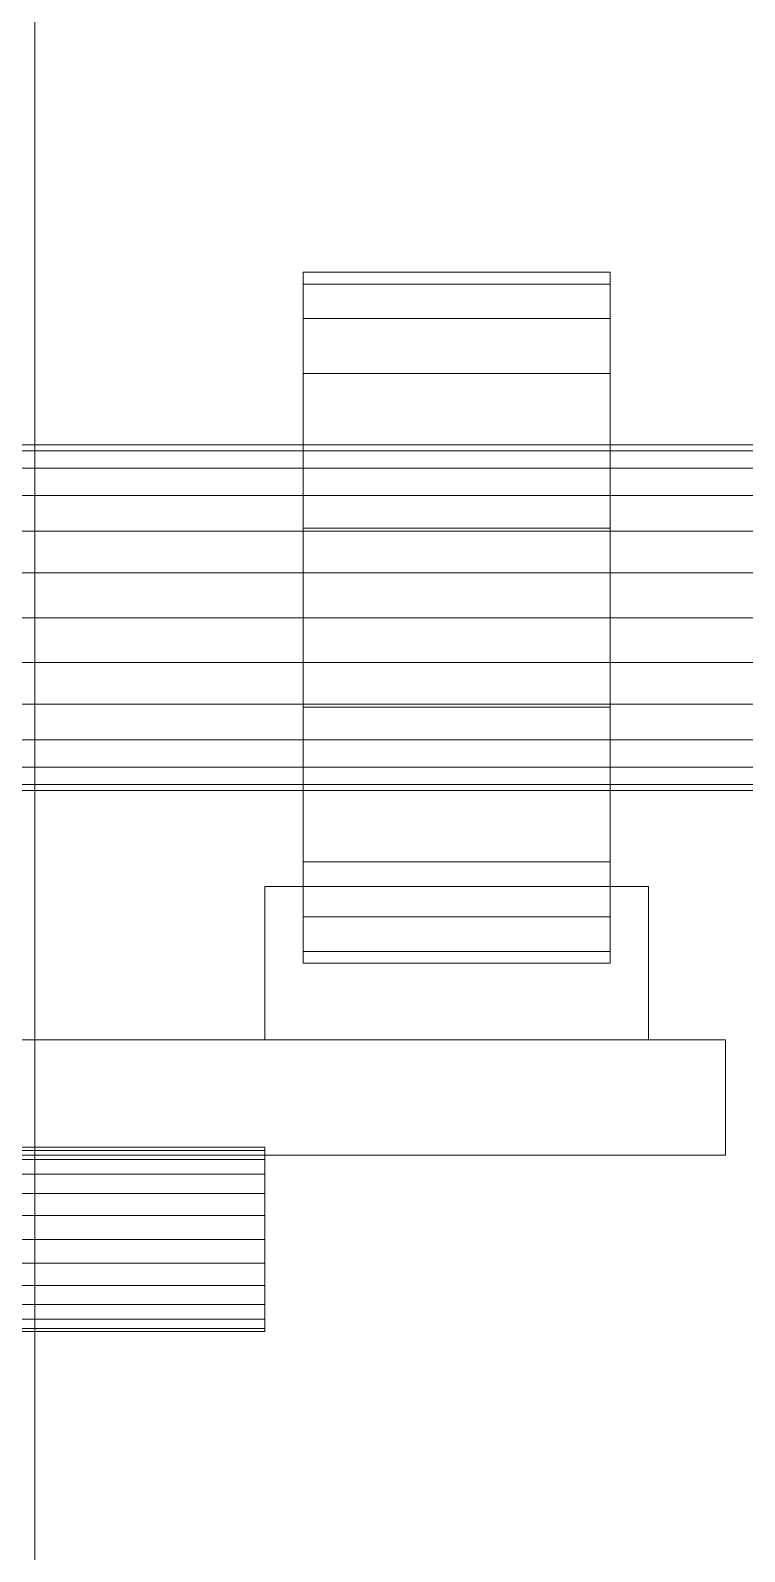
# Model space of a CAD drawing. Header units: millimetres. Extents: x -2500 to 58855, y -53268 to 6837.
# Drawn here: x 1504.4 to 1597.5, y -33355.2 to -33157 of the extents above; entities that cross this region are included whole.
import ezdxf

# ---------------------------------------------------------------- set-up
doc = ezdxf.new("R2010")
doc.units = ezdxf.units.MM
doc.layers.add('frontal_secador', color=7, linetype='Continuous', lineweight=0)

msp = doc.modelspace()

# ---------------------------------------------------------------- linework, layer by layer
at = {"layer": 'frontal_secador'}
for p, q in [((1505, -33623.5), (1505, -33123.5)), ((1540, -33190.033), (1540, -33188.5)), ((1540, -33188.5), (1580, -33188.5)), ((1540, -33211), (1540, -33188.5)), ((1540, -33194.529), (1540, -33190.033)), ((1540, -33190.033), (1580, -33190.033)), ((1540, -33211.767), (1540, -33190.033)), ((1580, -33188.5), (1580, -33190.033)), ((1580, -33188.5), (1580, -33211)), ((1580, -33190.033), (1580, -33194.529)), ((1580, -33190.033), (1580, -33211.767)), ((1540, -33201.68), (1540, -33194.529)), ((1540, -33194.529), (1580, -33194.529)), ((1540, -33214.014), (1540, -33194.529)), ((1580, -33194.529), (1580, -33201.68)), ((1580, -33194.529), (1580, -33214.014)), ((1540, -33211), (1540, -33201.68)), ((1540, -33201.68), (1580, -33201.68)), ((1540, -33217.59), (1540, -33201.68)), ((1580, -33201.68), (1580, -33211)), ((1580, -33201.68), (1580, -33217.59)), ((1620, -33211), (1360, -33211)), ((1620, -33211.767), (1360, -33211.767)), ((1540, -33221.853), (1540, -33211)), ((1540, -33211), (1580, -33211)), ((1540, -33222.25), (1540, -33211)), ((1540, -33211), (1540, -33211.767)), ((1540, -33211.767), (1540, -33214.014)), ((1580, -33211.767), (1540, -33211.767)), ((1580, -33211), (1580, -33221.853)), ((1580, -33211), (1580, -33222.25)), ((1580, -33211.767), (1580, -33211)), ((1580, -33214.014), (1580, -33211.767)), ((1620, -33214.014), (1360, -33214.014)), ((1540, -33214.014), (1540, -33217.59)), ((1580, -33214.014), (1540, -33214.014)), ((1580, -33217.59), (1580, -33214.014)), ((1620, -33217.59), (1360, -33217.59)), ((1540, -33217.59), (1540, -33222.25)), ((1580, -33217.59), (1540, -33217.59)), ((1580, -33222.25), (1580, -33217.59)), ((1540, -33233.5), (1540, -33221.853)), ((1540, -33221.853), (1580, -33221.853)), ((1540, -33227.677), (1540, -33221.853)), ((1580, -33221.853), (1580, -33233.5)), ((1580, -33221.853), (1580, -33227.677)), ((1620, -33222.25), (1360, -33222.25)), ((1540, -33222.25), (1540, -33227.677)), ((1580, -33222.25), (1540, -33222.25)), ((1580, -33227.677), (1580, -33222.25)), ((1620, -33227.677), (1360, -33227.677)), ((1540, -33227.677), (1540, -33233.5)), ((1580, -33227.677), (1540, -33227.677)), ((1580, -33233.5), (1580, -33227.677)), ((1360, -33233.5), (1620, -33233.5)), ((1580, -33233.5), (1540, -33233.5)), ((1540, -33233.5), (1540, -33245.147)), ((1540, -33239.323), (1540, -33233.5)), ((1580, -33245.147), (1580, -33233.5)), ((1580, -33233.5), (1580, -33239.323)), ((1620, -33239.323), (1360, -33239.323)), ((1580, -33239.323), (1540, -33239.323)), ((1540, -33239.323), (1540, -33245.147)), ((1540, -33244.75), (1540, -33239.323)), ((1580, -33245.147), (1580, -33239.323)), ((1580, -33239.323), (1580, -33244.75)), ((1620, -33244.75), (1360, -33244.75)), ((1580, -33244.75), (1540, -33244.75)), ((1540, -33244.75), (1540, -33256)), ((1540, -33249.41), (1540, -33244.75)), ((1540, -33245.147), (1580, -33245.147)), ((1540, -33245.147), (1540, -33256)), ((1580, -33256), (1580, -33244.75)), ((1580, -33244.75), (1580, -33249.41)), ((1580, -33256), (1580, -33245.147)), ((1620, -33249.41), (1360, -33249.41)), ((1580, -33249.41), (1540, -33249.41)), ((1540, -33249.41), (1540, -33265.32)), ((1540, -33252.986), (1540, -33249.41)), ((1580, -33265.32), (1580, -33249.41)), ((1580, -33249.41), (1580, -33252.986)), ((1620, -33252.986), (1360, -33252.986)), ((1580, -33252.986), (1540, -33252.986)), ((1540, -33252.986), (1540, -33272.471)), ((1540, -33255.233), (1540, -33252.986)), ((1580, -33272.471), (1580, -33252.986)), ((1580, -33252.986), (1580, -33255.233)), ((1620, -33255.233), (1360, -33255.233)), ((1580, -33255.233), (1540, -33255.233)), ((1540, -33255.233), (1540, -33276.967)), ((1540, -33256), (1540, -33255.233)), ((1580, -33276.967), (1580, -33255.233)), ((1580, -33255.233), (1580, -33256)), ((1620, -33256), (1360, -33256)), ((1540, -33256), (1580, -33256)), ((1540, -33256), (1540, -33265.32)), ((1540, -33256), (1540, -33278.5)), ((1580, -33265.32), (1580, -33256)), ((1580, -33278.5), (1580, -33256)), ((1540, -33265.32), (1580, -33265.32)), ((1540, -33265.32), (1540, -33272.471)), ((1580, -33272.471), (1580, -33265.32)), ((1535, -33268.5), (1585, -33268.5)), ((1535, -33288.5), (1535, -33268.5)), ((1585, -33288.5), (1585, -33268.5)), ((1540, -33272.471), (1580, -33272.471)), ((1540, -33272.471), (1540, -33276.967)), ((1580, -33276.967), (1580, -33272.471)), ((1540, -33276.967), (1580, -33276.967)), ((1540, -33276.967), (1540, -33278.5)), ((1580, -33278.5), (1580, -33276.967)), ((1540, -33278.5), (1580, -33278.5)), ((1300, -33288.5), (1595, -33288.5)), ((1535, -33288.5), (1585, -33288.5)), ((1595, -33303.5), (1595, -33288.5)), ((1535, -33302.495), (1430, -33302.495)), ((1535, -33302.904), (1430, -33302.904)), ((1535, -33302.904), (1535, -33302.495)), ((1535, -33304.102), (1535, -33302.904)), ((1300, -33303.5), (1595, -33303.5)), ((1535, -33304.102), (1430, -33304.102)), ((1535, -33306.01), (1535, -33304.102)), ((1535, -33306.01), (1430, -33306.01)), ((1535, -33308.495), (1535, -33306.01)), ((1535, -33308.495), (1430, -33308.495)), ((1535, -33311.389), (1535, -33308.495)), ((1535, -33311.389), (1430, -33311.389)), ((1535, -33314.495), (1535, -33311.389)), ((1430, -33314.495), (1535, -33314.495)), ((1535, -33317.601), (1535, -33314.495)), ((1535, -33317.601), (1430, -33317.601)), ((1535, -33317.601), (1535, -33320.495)), ((1535, -33320.495), (1430, -33320.495)), ((1535, -33320.495), (1535, -33322.98)), ((1535, -33322.98), (1430, -33322.98)), ((1535, -33324.887), (1430, -33324.887)), ((1535, -33322.98), (1535, -33324.887)), ((1535, -33324.887), (1535, -33326.086)), ((1535, -33326.086), (1430, -33326.086)), ((1535, -33326.495), (1430, -33326.495)), ((1535, -33326.086), (1535, -33326.495))]:
    msp.add_line(p, q, dxfattribs=at)

doc.saveas('drawing.dxf')
